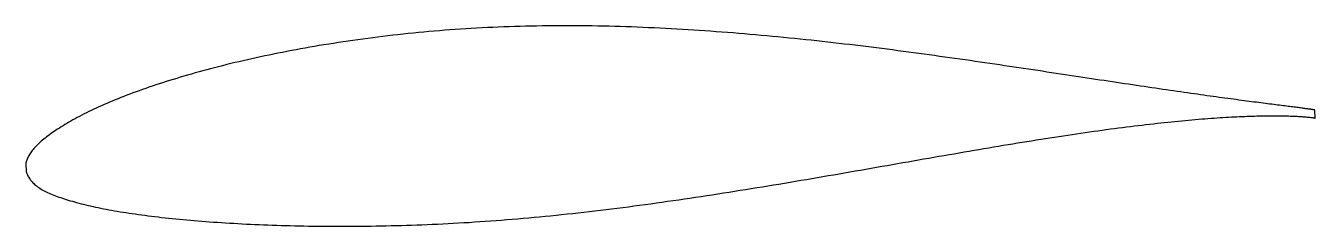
# Model space of a CAD drawing. Header units: metres. Extents: x -19.9 to 40.4, y -3.5 to 5.9.
import ezdxf

# ---------------------------------------------------------------- set-up
doc = ezdxf.new("R2010")
doc.units = ezdxf.units.M

msp = doc.modelspace()

# ---------------------------------------------------------------- linework, layer by layer
msp.add_lwpolyline([(40.403, 1.935), (40.402, 1.936), (40.399, 1.937), (40.393, 1.938), (40.385, 1.94), (40.374, 1.942), (40.361, 1.944), (40.346, 1.947), (40.329, 1.95), (40.309, 1.953), (40.287, 1.957), (40.263, 1.961), (40.236, 1.965), (40.208, 1.97), (40.176, 1.974), (40.143, 1.979), (40.107, 1.984), (40.069, 1.99), (40.029, 1.995), (39.986, 2.001), (39.941, 2.007), (39.894, 2.014), (39.844, 2.02), (39.793, 2.027), (39.739, 2.034), (39.682, 2.041), (39.624, 2.049), (39.563, 2.057), (39.5, 2.065), (39.435, 2.073), (39.367, 2.082), (39.297, 2.091), (39.225, 2.1), (39.151, 2.11), (39.075, 2.119), (38.996, 2.129), (38.915, 2.14), (38.832, 2.15), (38.747, 2.161), (38.66, 2.172), (38.57, 2.183), (38.478, 2.195), (38.384, 2.207), (38.288, 2.219), (38.19, 2.232), (38.089, 2.245), (37.987, 2.258), (37.882, 2.271), (37.775, 2.285), (37.666, 2.299), (37.555, 2.313), (37.442, 2.328), (37.327, 2.343), (37.21, 2.359), (37.09, 2.375), (36.969, 2.391), (36.845, 2.407), (36.72, 2.424), (36.592, 2.441), (36.463, 2.458), (36.331, 2.476), (36.197, 2.494), (36.062, 2.513), (35.924, 2.531), (35.784, 2.551), (35.643, 2.57), (35.499, 2.59), (35.354, 2.61), (35.206, 2.631), (35.057, 2.652), (34.906, 2.673), (34.753, 2.695), (34.597, 2.717), (34.441, 2.739), (34.282, 2.762), (34.121, 2.785), (33.959, 2.808), (33.794, 2.832), (33.628, 2.856), (33.46, 2.88), (33.291, 2.905), (33.119, 2.93), (32.946, 2.955), (32.771, 2.981), (32.594, 3.007), (32.416, 3.034), (32.235, 3.06), (32.054, 3.087), (31.87, 3.115), (31.685, 3.142), (31.498, 3.17), (31.309, 3.198), (31.119, 3.227), (30.927, 3.255), (30.734, 3.284), (30.539, 3.313), (30.343, 3.343), (30.145, 3.373), (29.945, 3.403), (29.744, 3.433), (29.541, 3.464), (29.337, 3.495), (29.131, 3.526), (28.924, 3.557), (28.716, 3.589), (28.506, 3.62), (28.295, 3.652), (28.082, 3.685), (27.868, 3.717), (27.652, 3.75), (27.436, 3.782), (27.217, 3.815), (26.998, 3.848), (26.777, 3.881), (26.555, 3.914), (26.332, 3.948), (26.108, 3.981), (25.882, 4.014), (25.655, 4.048), (25.427, 4.082), (25.198, 4.115), (24.967, 4.149), (24.735, 4.183), (24.503, 4.216), (24.269, 4.25), (24.034, 4.284), (23.798, 4.318), (23.561, 4.351), (23.323, 4.385), (23.084, 4.419), (22.844, 4.452), (22.603, 4.486), (22.361, 4.519), (22.119, 4.552), (21.875, 4.585), (21.63, 4.618), (21.385, 4.651), (21.138, 4.684), (20.891, 4.716), (20.643, 4.749), (20.394, 4.781), (20.144, 4.813), (19.894, 4.844), (19.643, 4.876), (19.391, 4.907), (19.139, 4.938), (18.886, 4.969), (18.632, 4.999), (18.377, 5.029), (18.122, 5.059), (17.866, 5.088), (17.61, 5.118), (17.353, 5.146), (17.096, 5.175), (16.838, 5.202), (16.579, 5.23), (16.321, 5.257), (16.061, 5.284), (15.801, 5.31), (15.541, 5.336), (15.281, 5.361), (15.02, 5.386), (14.758, 5.41), (14.497, 5.435), (14.235, 5.458), (13.972, 5.481), (13.71, 5.503), (13.447, 5.525), (13.184, 5.546), (12.92, 5.567), (12.657, 5.587), (12.393, 5.607), (12.129, 5.626), (11.865, 5.645), (11.601, 5.663), (11.337, 5.68), (11.073, 5.696), (10.809, 5.712), (10.544, 5.728), (10.28, 5.743), (10.016, 5.757), (9.752, 5.77), (9.487, 5.783), (9.223, 5.795), (8.959, 5.806), (8.695, 5.817), (8.431, 5.827), (8.168, 5.836), (7.904, 5.844), (7.641, 5.852), (7.378, 5.858), (7.115, 5.864), (6.852, 5.87), (6.59, 5.874), (6.328, 5.878), (6.066, 5.881), (5.805, 5.883), (5.544, 5.884), (5.283, 5.884), (5.023, 5.884), (4.763, 5.882), (4.504, 5.88), (4.245, 5.877), (3.986, 5.873), (3.728, 5.868), (3.471, 5.863), (3.214, 5.856), (2.958, 5.848), (2.702, 5.84), (2.447, 5.831), (2.192, 5.82), (1.939, 5.809), (1.685, 5.798), (1.433, 5.785), (1.181, 5.771), (0.93, 5.757), (0.679, 5.741), (0.429, 5.725), (0.181, 5.708), (-0.068, 5.69), (-0.315, 5.671), (-0.561, 5.651), (-0.807, 5.631), (-1.052, 5.61), (-1.296, 5.587), (-1.539, 5.564), (-1.781, 5.54), (-2.022, 5.516), (-2.262, 5.49), (-2.502, 5.464), (-2.74, 5.437), (-2.977, 5.409), (-3.213, 5.381), (-3.449, 5.352), (-3.683, 5.322), (-3.916, 5.291), (-4.148, 5.26), (-4.378, 5.228), (-4.608, 5.196), (-4.837, 5.163), (-5.064, 5.129), (-5.29, 5.095), (-5.516, 5.06), (-5.739, 5.024), (-5.962, 4.988), (-6.183, 4.952), (-6.403, 4.914), (-6.622, 4.877), (-6.84, 4.838), (-7.056, 4.799), (-7.271, 4.76), (-7.484, 4.72), (-7.697, 4.68), (-7.907, 4.639), (-8.117, 4.597), (-8.325, 4.555), (-8.532, 4.513), (-8.737, 4.47), (-8.94, 4.426), (-9.143, 4.382), (-9.343, 4.338), (-9.543, 4.293), (-9.74, 4.248), (-9.937, 4.202), (-10.131, 4.156), (-10.324, 4.11), (-10.516, 4.063), (-10.706, 4.015), (-10.894, 3.967), (-11.081, 3.919), (-11.266, 3.871), (-11.449, 3.822), (-11.631, 3.773), (-11.811, 3.724), (-11.99, 3.674), (-12.167, 3.624), (-12.342, 3.574), (-12.515, 3.523), (-12.686, 3.473), (-12.856, 3.421), (-13.024, 3.37), (-13.191, 3.318), (-13.355, 3.267), (-13.518, 3.215), (-13.679, 3.162), (-13.838, 3.11), (-13.995, 3.057), (-14.151, 3.004), (-14.304, 2.951), (-14.456, 2.898), (-14.606, 2.844), (-14.753, 2.791), (-14.9, 2.737), (-15.044, 2.683), (-15.186, 2.629), (-15.326, 2.575), (-15.464, 2.521), (-15.601, 2.467), (-15.735, 2.412), (-15.867, 2.358), (-15.998, 2.303), (-16.126, 2.248), (-16.252, 2.193), (-16.377, 2.139), (-16.499, 2.084), (-16.619, 2.029), (-16.738, 1.973), (-16.854, 1.918), (-16.968, 1.863), (-17.08, 1.808), (-17.19, 1.752), (-17.298, 1.697), (-17.404, 1.642), (-17.508, 1.586), (-17.609, 1.531), (-17.709, 1.476), (-17.806, 1.421), (-17.901, 1.366), (-17.995, 1.311), (-18.086, 1.257), (-18.174, 1.203), (-18.261, 1.149), (-18.346, 1.095), (-18.428, 1.042), (-18.508, 0.989), (-18.586, 0.936), (-18.662, 0.884), (-18.736, 0.831), (-18.807, 0.78), (-18.876, 0.728), (-18.944, 0.677), (-19.008, 0.626), (-19.071, 0.576), (-19.131, 0.525), (-19.19, 0.475), (-19.246, 0.426), (-19.299, 0.376), (-19.351, 0.327), (-19.4, 0.278), (-19.447, 0.229), (-19.492, 0.181), (-19.534, 0.132), (-19.575, 0.085), (-19.613, 0.037), (-19.648, -0.01), (-19.682, -0.057), (-19.713, -0.103), (-19.742, -0.149), (-19.769, -0.194), (-19.793, -0.238), (-19.815, -0.281), (-19.835, -0.324), (-19.853, -0.365), (-19.868, -0.404), (-19.882, -0.441), (-19.893, -0.476), (-19.902, -0.507), (-19.909, -0.534), (-19.913, -0.555), (-19.916, -0.568), (-19.9, -0.953), (-19.899, -0.956), (-19.895, -0.965), (-19.889, -0.98), (-19.88, -1.002), (-19.868, -1.031), (-19.854, -1.066), (-19.837, -1.103), (-19.818, -1.143), (-19.797, -1.184), (-19.773, -1.225), (-19.747, -1.266), (-19.719, -1.307), (-19.688, -1.348), (-19.655, -1.389), (-19.62, -1.429), (-19.583, -1.468), (-19.543, -1.507), (-19.502, -1.545), (-19.458, -1.583), (-19.411, -1.62), (-19.363, -1.656), (-19.312, -1.692), (-19.259, -1.727), (-19.204, -1.762), (-19.146, -1.796), (-19.086, -1.829), (-19.025, -1.862), (-18.96, -1.895), (-18.894, -1.926), (-18.826, -1.958), (-18.755, -1.989), (-18.682, -2.019), (-18.607, -2.05), (-18.529, -2.08), (-18.45, -2.109), (-18.368, -2.138), (-18.284, -2.167), (-18.198, -2.196), (-18.11, -2.225), (-18.02, -2.254), (-17.927, -2.282), (-17.832, -2.31), (-17.736, -2.338), (-17.637, -2.366), (-17.536, -2.394), (-17.432, -2.421), (-17.327, -2.449), (-17.22, -2.476), (-17.11, -2.503), (-16.999, -2.529), (-16.885, -2.556), (-16.769, -2.582), (-16.651, -2.608), (-16.532, -2.633), (-16.41, -2.658), (-16.286, -2.683), (-16.16, -2.707), (-16.032, -2.732), (-15.902, -2.755), (-15.77, -2.779), (-15.636, -2.802), (-15.5, -2.824), (-15.363, -2.847), (-15.223, -2.869), (-15.081, -2.89), (-14.938, -2.911), (-14.792, -2.932), (-14.645, -2.953), (-14.495, -2.973), (-14.344, -2.994), (-14.191, -3.013), (-14.036, -3.032), (-13.879, -3.051), (-13.721, -3.07), (-13.56, -3.089), (-13.398, -3.106), (-13.234, -3.124), (-13.068, -3.141), (-12.901, -3.158), (-12.731, -3.175), (-12.56, -3.191), (-12.387, -3.207), (-12.213, -3.223), (-12.037, -3.238), (-11.859, -3.253), (-11.679, -3.267), (-11.498, -3.281), (-11.315, -3.295), (-11.13, -3.308), (-10.944, -3.321), (-10.756, -3.334), (-10.567, -3.346), (-10.376, -3.358), (-10.183, -3.369), (-9.989, -3.38), (-9.793, -3.391), (-9.596, -3.401), (-9.397, -3.41), (-9.197, -3.42), (-8.996, -3.428), (-8.793, -3.437), (-8.588, -3.445), (-8.382, -3.452), (-8.175, -3.459), (-7.966, -3.466), (-7.756, -3.472), (-7.544, -3.477), (-7.331, -3.482), (-7.117, -3.487), (-6.902, -3.491), (-6.685, -3.495), (-6.467, -3.498), (-6.247, -3.5), (-6.027, -3.502), (-5.805, -3.504), (-5.582, -3.505), (-5.357, -3.506), (-5.132, -3.506), (-4.905, -3.505), (-4.678, -3.504), (-4.449, -3.503), (-4.219, -3.501), (-3.988, -3.499), (-3.756, -3.496), (-3.522, -3.492), (-3.288, -3.488), (-3.053, -3.483), (-2.817, -3.478), (-2.579, -3.472), (-2.341, -3.466), (-2.102, -3.459), (-1.862, -3.451), (-1.621, -3.443), (-1.379, -3.434), (-1.136, -3.424), (-0.893, -3.414), (-0.648, -3.403), (-0.403, -3.392), (-0.157, -3.379), (0.09, -3.366), (0.337, -3.353), (0.586, -3.338), (0.835, -3.323), (1.084, -3.307), (1.335, -3.291), (1.586, -3.274), (1.837, -3.256), (2.09, -3.237), (2.343, -3.217), (2.596, -3.197), (2.85, -3.177), (3.105, -3.155), (3.36, -3.133), (3.616, -3.11), (3.872, -3.087), (4.128, -3.063), (4.385, -3.038), (4.643, -3.012), (4.901, -2.986), (5.159, -2.959), (5.418, -2.932), (5.677, -2.904), (5.936, -2.875), (6.196, -2.845), (6.456, -2.815), (6.716, -2.785), (6.976, -2.754), (7.237, -2.722), (7.498, -2.69), (7.759, -2.657), (8.02, -2.624), (8.282, -2.59), (8.543, -2.555), (8.805, -2.521), (9.067, -2.485), (9.329, -2.449), (9.591, -2.413), (9.853, -2.376), (10.115, -2.339), (10.377, -2.302), (10.639, -2.264), (10.901, -2.225), (11.162, -2.187), (11.424, -2.148), (11.686, -2.108), (11.948, -2.069), (12.209, -2.029), (12.47, -1.988), (12.732, -1.948), (12.992, -1.907), (13.253, -1.865), (13.514, -1.824), (13.774, -1.782), (14.034, -1.74), (14.294, -1.698), (14.553, -1.656), (14.812, -1.614), (15.071, -1.571), (15.329, -1.528), (15.587, -1.485), (15.845, -1.442), (16.102, -1.399), (16.358, -1.355), (16.615, -1.312), (16.87, -1.268), (17.126, -1.225), (17.38, -1.181), (17.634, -1.137), (17.888, -1.093), (18.141, -1.049), (18.394, -1.006), (18.645, -0.962), (18.897, -0.918), (19.147, -0.874), (19.397, -0.83), (19.646, -0.786), (19.895, -0.743), (20.142, -0.699), (20.389, -0.656), (20.636, -0.612), (20.881, -0.569), (21.126, -0.526), (21.37, -0.483), (21.613, -0.441), (21.855, -0.398), (22.096, -0.356), (22.336, -0.314), (22.576, -0.272), (22.814, -0.23), (23.052, -0.189), (23.289, -0.148), (23.524, -0.107), (23.759, -0.066), (23.993, -0.026), (24.225, 0.014), (24.457, 0.054), (24.687, 0.093), (24.917, 0.132), (25.145, 0.171), (25.372, 0.209), (25.598, 0.247), (25.823, 0.285), (26.047, 0.322), (26.27, 0.359), (26.491, 0.395), (26.711, 0.431), (26.93, 0.466), (27.148, 0.502), (27.364, 0.536), (27.579, 0.57), (27.793, 0.604), (28.006, 0.637), (28.217, 0.67), (28.427, 0.702), (28.635, 0.734), (28.842, 0.765), (29.048, 0.796), (29.252, 0.826), (29.455, 0.856), (29.657, 0.885), (29.857, 0.914), (30.055, 0.942), (30.252, 0.969), (30.448, 0.996), (30.642, 1.023), (30.834, 1.049), (31.025, 1.074), (31.214, 1.099), (31.402, 1.123), (31.588, 1.147), (31.773, 1.17), (31.956, 1.193), (32.137, 1.215), (32.317, 1.236), (32.495, 1.257), (32.671, 1.278), (32.846, 1.298), (33.019, 1.317), (33.19, 1.336), (33.36, 1.354), (33.528, 1.371), (33.694, 1.389), (33.858, 1.405), (34.021, 1.421), (34.182, 1.436), (34.34, 1.451), (34.498, 1.466), (34.653, 1.48), (34.806, 1.493), (34.958, 1.506), (35.108, 1.518), (35.256, 1.53), (35.402, 1.541), (35.546, 1.552), (35.688, 1.562), (35.828, 1.571), (35.966, 1.58), (36.103, 1.589), (36.237, 1.597), (36.37, 1.605), (36.5, 1.612), (36.629, 1.619), (36.755, 1.625), (36.88, 1.631), (37.003, 1.636), (37.123, 1.641), (37.242, 1.645), (37.358, 1.649), (37.472, 1.653), (37.585, 1.656), (37.695, 1.659), (37.803, 1.662), (37.909, 1.664), (38.013, 1.665), (38.115, 1.667), (38.215, 1.668), (38.313, 1.668), (38.408, 1.669), (38.502, 1.669), (38.593, 1.669), (38.682, 1.668), (38.769, 1.667), (38.854, 1.666), (38.936, 1.665), (39.017, 1.663), (39.095, 1.661), (39.171, 1.659), (39.245, 1.657), (39.317, 1.654), (39.386, 1.652), (39.454, 1.649), (39.519, 1.646), (39.582, 1.643), (39.642, 1.639), (39.7, 1.636), (39.757, 1.632), (39.81, 1.629), (39.862, 1.625), (39.911, 1.621), (39.958, 1.617), (40.003, 1.613), (40.046, 1.609), (40.086, 1.606), (40.124, 1.602), (40.16, 1.598), (40.193, 1.594), (40.225, 1.59), (40.253, 1.587), (40.28, 1.583), (40.304, 1.58), (40.326, 1.576), (40.346, 1.573), (40.363, 1.57), (40.378, 1.568), (40.391, 1.565), (40.402, 1.563), (40.41, 1.561), (40.416, 1.56), (40.419, 1.559), (40.42, 1.558)], close=True)

doc.saveas('drawing.dxf')
